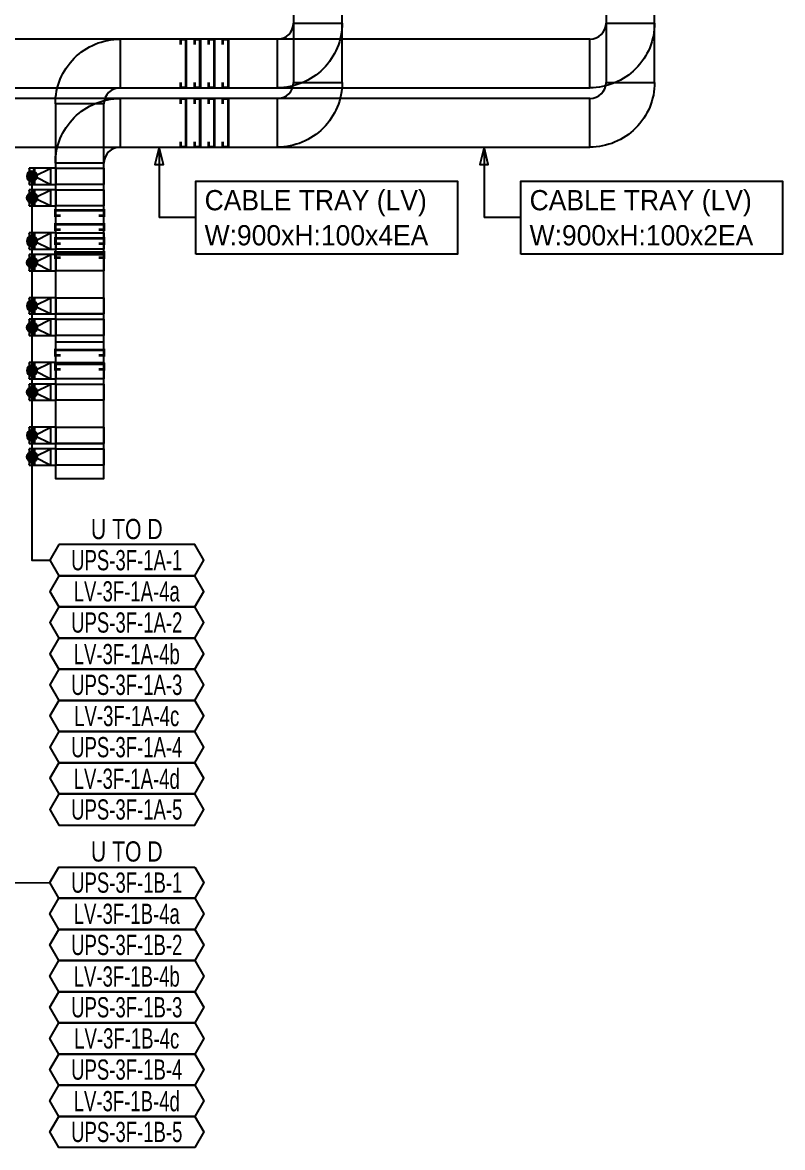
# Model space of a CAD drawing. Header units: millimetres. Extents: x 28900 to 374393, y -351975 to 838289.
# Drawn here: x 119881 to 133963, y 461227 to 482075 of the extents above; entities that cross this region are included whole.
import ezdxf
from ezdxf.enums import TextEntityAlignment as Align

# ---------------------------------------------------------------- set-up
doc = ezdxf.new("R2010")
doc.units = ezdxf.units.MM
doc.header["$LTSCALE"] = 150
for name, color, linetype in [('-----26 Electrical Cable Tray_HV_N', 30, 'Continuous'), ('-----26 Electrical Cable Tray_LV_UPS1', 6, 'Continuous'), ('-----26 Electrical Cable Tray_LV_UPS2', 2, 'Continuous'), ('-----99 Cable Schedule', 2, 'Continuous')]:
    doc.layers.add(name, color=color, linetype=linetype)
doc.styles.add('ELEC', font='Dotum.ttf')

# ---------------------------------------------------------------- blocks, each defined once
blk = doc.blocks.new('A$550585017316')
at = {"color": 0}
for p, q in [((400, 300), (0, 300)), ((0, 300), (0, 0)), ((500, 300), (400, 300)), ((500, 0), (500, 300)), ((0, 0), (400, 0)), ((400, 0), (500, 0))]:
    blk.add_line(p, q, dxfattribs=at)
at = {"color": 8}
for p, q in [((100, 0), (0, 300)), ((0, 0), (100, 300)), ((100, 150), (400, 300)), ((100, 300), (100, 0)), ((400, 0), (400, 300)), ((100, 150), (400, 0))]:
    blk.add_line(p, q, dxfattribs=at)
blk = doc.blocks.new('A$C9a0ab699')
h = blk.add_hatch(color=0)
edge = h.paths.add_edge_path()
edge.add_arc((64.00719340983778, 64.00719340983778), 64.0071934098378, 720.0000000000341, 1080.000000000034, ccw=False)
at = {"color": 0}
blk.add_circle((64.00719340983778, 64.00719340983778), 64.0071934098378, dxfattribs=at)

msp = doc.modelspace()

# ---------------------------------------------------------------- linework, layer by layer
at = {"layer": '-----26 Electrical Cable Tray_HV_N', "color": 1}
for p, q in [((123095.4247221399, 478461.9402272735), (122410.4436925652, 478461.9402272735)), ((129117.1266936615, 478461.9402272735), (128432.1456640868, 478461.9402272735))]:
    msp.add_line(p, q, dxfattribs=at)
for points in [[(122410.443226458, 479765.1106635989), (122330.443226458, 479445.1106635989), (122490.443226458, 479445.1106635989), (122410.443226458, 479765.1106635989), (122410.4436925652, 478461.9402272735)], [(128432.1457310275, 479765.1071855288), (128352.1457310275, 479445.1071855288), (128512.1457310275, 479445.1071855288), (128432.1457310275, 479765.1071855288), (128432.1456640868, 478461.9402272735)]]:
    msp.add_lwpolyline(points, dxfattribs=at)
for points in [[(123095.4247221399, 477782.1952184836), (123095.4247221399, 479132.1952184836), (127941.4441242793, 479132.1952184836), (127941.4441242793, 477782.1952184836)], [(129117.1266936615, 477782.1952184836), (129117.1266936615, 479132.1952184836), (133963.1460958009, 479132.1952184836), (133963.1460958009, 477782.1952184836)]]:
    msp.add_lwpolyline(points, close=True, dxfattribs=at)
at = {"layer": '-----26 Electrical Cable Tray_LV_UPS1'}
for points in [[(125803.5742030506, 491655.0156450046), (124903.5742030506, 491655.0156450046), (124903.5700202145, 482065.1048316498), (125803.5700202145, 482065.1048316498)], [(125803.5742030506, 491655.0156450046), (124903.5742030506, 491655.0156450046), (124903.5700202145, 482065.1048316498), (125803.5700202145, 482065.1048316498)], [(131593.5713122981, 491655.0169476441), (130693.5713122981, 491655.0169476441), (130693.5671294619, 482065.1061342892), (131593.5671294619, 482065.1061342892)], [(131593.5713122981, 491655.0169476441), (130693.5713122981, 491655.0169476441), (130693.5671294619, 482065.1061342892), (131593.5671294619, 482065.1061342892)], [(117617.993597339, 481765.1107994874), (117617.993597339, 480865.1107994874), (124603.5700202145, 480865.1061342892), (124603.5700202145, 481765.1061342892)], [(117617.993597339, 481765.1107994874), (117617.993597339, 480865.1107994874), (124603.5700202145, 480865.1061342892), (124603.5700202145, 481765.1061342892)], [(121689.1546416489, 481765.1107994874), (121689.1546416489, 480865.1107994874), (130393.5671294619, 480865.1061342892), (130393.5671294619, 481765.1061342892)], [(121689.1546416489, 481765.1107994874), (121689.1546416489, 480865.1107994874), (130393.5671294619, 480865.1061342892), (130393.5671294619, 481765.1061342892)]]:
    msp.add_lwpolyline(points, close=True, dxfattribs=at)
for points in [[(124603.5700202145, 481765.1048316498), (124603.5700202145, 481765.1048316498, 0.414213562373095), (124903.5700202145, 482065.1048316498), (124903.5700202145, 482065.1048316498), (125803.5700202145, 482065.1048316498, -0.4142135623731661), (124603.5700202145, 480865.1048316498)], [(124603.5700202145, 481765.1048316498), (124603.5700202145, 481765.1048316498, 0.414213562373095), (124903.5700202145, 482065.1048316498), (124903.5700202145, 482065.1048316498), (125803.5700202145, 482065.1048316498, -0.4142135623731661), (124603.5700202145, 480865.1048316498)], [(130393.5671294619, 481765.1061342892), (130393.5671294619, 481765.1061342892, 0.414213562373095), (130693.5671294619, 482065.1061342892), (130693.5671294619, 482065.1061342892), (131593.5671294619, 482065.1061342892, -0.4142135623731661), (130393.5671294619, 480865.1061342892)], [(130393.5671294619, 481765.1061342892), (130393.5671294619, 481765.1061342892, 0.414213562373095), (130693.5671294619, 482065.1061342892), (130693.5671294619, 482065.1061342892), (131593.5671294619, 482065.1061342892, -0.4142135623731661), (130393.5671294619, 480865.1061342892)]]:
    msp.add_lwpolyline(points, format="xyb", close=True, dxfattribs=at)
at = {"layer": '-----26 Electrical Cable Tray_LV_UPS1', "ltscale": 7.5, "const_width": 50}
for points, elevation in [([(122812.8074931783, 481665.0827963274), (122812.8074931783, 481765.0827963274), (122912.8074931783, 481765.0827963274), (122912.7929435442, 480865.1531206983), (122812.7929435442, 480865.1531206983), (122812.7929435442, 480965.1531206983)], -1.356641900158227e-08), ([(123072.6235020865, 481665.0791208648), (123072.6235020865, 481765.0791208648), (123172.6235020865, 481765.0791208648), (123172.6089524524, 480865.1494452358), (123072.6089524524, 480865.1494452358), (123072.6089524524, 480965.1494452358)], -9.04427933438818e-09), ([(123332.4395109777, 481665.0743951646), (123332.4395109777, 481765.0743951646), (123432.4395109777, 481765.0743951646), (123432.4249613436, 480865.1447195355), (123332.4249613436, 480865.1447195355), (123332.4249613436, 480965.1447195355)], -4.52213966719409e-09), ([(120589.2221510588, 478496.2798912922), (120489.2221510588, 478496.2798912922), (120489.2221510588, 478596.2798912922), (121389.1518266878, 478596.2653416581), (121389.1518266878, 478496.2653416581), (121289.1518266878, 478496.2653416581)], -1.968984038000614e-08), ([(120589.2174253585, 478236.463882401), (120489.2174253585, 478236.463882401), (120489.2174253585, 478336.463882401), (121389.1471009875, 478336.4493327669), (121389.1471009875, 478236.4493327669), (121289.1471009875, 478236.4493327669)], -2.421198004720023e-08), ([(120589.2174253585, 475905.5205897702), (120489.2174253585, 475905.5205897702), (120489.2174253585, 476005.5205897702), (121389.1471009875, 476005.5060401361), (121389.1471009875, 475905.5060401361), (121289.1471009875, 475905.5060401361)], -2.421198004720023e-08)]:
    msp.add_lwpolyline(points, dxfattribs=dict(at, elevation=elevation))
msp.add_lwpolyline([(123592.2555198689, 481665.0696694643), (123592.2555198689, 481765.0696694643), (123692.2555198689, 481765.0696694643), (123692.2409702348, 480865.1399938353), (123592.2409702348, 480865.1399938353), (123592.2409702348, 480965.1399938353)], dxfattribs=at)
at = {"layer": '-----26 Electrical Cable Tray_LV_UPS1', "elevation": -1.968984038000614e-08}
msp.add_lwpolyline([(121689.1546416489, 480865.1061342892), (121689.1546416489, 480865.1061342892, 0.414213562373095), (121389.1546416489, 480565.1061342892), (121389.1546416489, 480565.1061342892), (120489.1546416489, 480565.1061342892, -0.4142135623731661), (121689.1546416489, 481765.1061342892)], format="xyb", close=True, dxfattribs=at)
msp.add_lwpolyline([(121689.1546416489, 480865.1061342892), (121689.1546416489, 480865.1061342892, 0.414213562373095), (121389.1546416489, 480565.1061342892), (121389.1546416489, 480565.1061342892), (120489.1546416489, 480565.1061342892, -0.4142135623731661), (121689.1546416489, 481765.1061342892)], format="xyb", close=True, dxfattribs=at)
for points in [[(121389.1546416489, 480565.1061342892), (120489.1546416489, 480565.1061342892), (120489.1494940887, 474274.2234826483), (121389.1494940887, 474274.2234826483)], [(121389.1546416489, 480565.1061342892), (120489.1546416489, 480565.1061342892), (120489.1494940887, 476674.2234826483), (121389.1494940887, 476674.2234826483)], [(120504.5706706396, 479374.2234826483), (121389.1494940887, 479374.2234826483), (121389.1494940887, 479074.2234826483), (120504.5706706396, 479074.2234826483)], [(120504.5706706396, 478174.2234826483), (121389.1494940887, 478174.2234826483), (121389.1494940887, 477874.2234826483), (120504.5706706396, 477874.2234826483)], [(120504.5706706396, 476974.2234826483), (121389.1494940887, 476974.2234826483), (121389.1494940887, 476674.2234826483), (120504.5706706396, 476674.2234826483)], [(120504.5706706396, 475774.2234826483), (121389.1494940887, 475774.2234826483), (121389.1494940887, 475474.2234826483), (120504.5706706396, 475474.2234826483)], [(120504.5706706396, 474574.2234826483), (121389.1494940887, 474574.2234826483), (121389.1494940887, 474274.2234826483), (120504.5706706396, 474274.2234826483)]]:
    msp.add_lwpolyline(points, close=True, dxfattribs=at)
at = {"layer": '-----26 Electrical Cable Tray_LV_UPS2'}
for points in [[(125803.5742030506, 490905.0156626693), (124903.5742030506, 490905.0156626693), (124903.5700202145, 480965.1060432051), (125803.5700202145, 480965.1060432051)], [(125803.5742030506, 490905.0156626693), (124903.5742030506, 490905.0156626693), (124903.5700202145, 480965.1060432051), (125803.5700202145, 480965.1060432051)], [(131593.5709002455, 490905.0130834533), (130693.5709002455, 490905.0130834533), (130693.5667174093, 480965.1034639892), (131593.5667174093, 480965.1034639892)], [(131593.5709002455, 490905.0130834533), (130693.5709002455, 490905.0130834533), (130693.5667174093, 480965.1034639892), (131593.5667174093, 480965.1034639892)], [(117617.9927429801, 480665.1107994882), (117617.9927429801, 479765.1107994883), (124603.5692471824, 479765.1061342901), (124603.5692471824, 480665.1061342901)], [(117617.9927429801, 480665.1107994882), (117617.9927429801, 479765.1107994883), (124603.5692471824, 479765.1061342901), (124603.5692471824, 480665.1061342901)], [(121689.15378729, 480665.1107994882), (121689.15378729, 479765.1107994883), (130393.5662751029, 479765.1061342901), (130393.5662751029, 480665.1061342901)], [(121689.15378729, 480665.1107994882), (121689.15378729, 479765.1107994883), (130393.5662751029, 479765.1061342901), (130393.5662751029, 480665.1061342901)]]:
    msp.add_lwpolyline(points, close=True, dxfattribs=at)
for points in [[(124603.5692471824, 480665.1060432051), (124603.5692471824, 480665.1060432051, 0.414213562373095), (124903.5692471824, 480965.1060432051), (124903.5692471824, 480965.1060432051), (125803.5692471824, 480965.1060432051, -0.4142135623731661), (124603.5692471824, 479765.1060432051)], [(124603.5692471824, 480665.1060432051), (124603.5692471824, 480665.1060432051, 0.414213562373095), (124903.5692471824, 480965.1060432051), (124903.5692471824, 480965.1060432051), (125803.5692471824, 480965.1060432051, -0.4142135623731661), (124603.5692471824, 479765.1060432051)], [(130393.5659443773, 480665.1034639892), (130393.5659443773, 480665.1034639892, 0.414213562373095), (130693.5659443773, 480965.1034639892), (130693.5659443773, 480965.1034639892), (131593.5659443773, 480965.1034639892, -0.4142135623731661), (130393.5659443773, 479765.1034639892)], [(130393.5659443773, 480665.1034639892), (130393.5659443773, 480665.1034639892, 0.414213562373095), (130693.5659443773, 480965.1034639892), (130693.5659443773, 480965.1034639892), (131593.5659443773, 480965.1034639892, -0.4142135623731661), (130393.5659443773, 479765.1034639892)]]:
    msp.add_lwpolyline(points, format="xyb", close=True, dxfattribs=at)
at = {"layer": '-----26 Electrical Cable Tray_LV_UPS2', "elevation": -1.968984038000614e-08}
msp.add_lwpolyline([(121689.15378729, 479765.1061342901), (121689.15378729, 479765.1061342901, 0.414213562373095), (121389.15378729, 479465.1061342901), (121389.15378729, 479465.1061342901), (120489.15378729, 479465.1061342901, -0.4142135623731661), (121689.15378729, 480665.1061342901)], format="xyb", close=True, dxfattribs=at)
msp.add_lwpolyline([(121689.15378729, 479765.1061342901), (121689.15378729, 479765.1061342901, 0.414213562373095), (121389.15378729, 479465.1061342901), (121389.15378729, 479465.1061342901), (120489.15378729, 479465.1061342901, -0.4142135623731661), (121689.15378729, 480665.1061342901)], format="xyb", close=True, dxfattribs=at)
at = {"layer": '-----26 Electrical Cable Tray_LV_UPS2', "ltscale": 7.5, "const_width": 50}
for points, elevation in [([(122812.80675856, 480565.0797561171), (122812.80675856, 480665.0797561171), (122912.80675856, 480665.0797561171), (122912.7922089259, 479765.1500804881), (122812.7922089259, 479765.1500804881), (122812.7922089259, 479865.1500804881)], -1.356641900158227e-08), ([(123072.6227674682, 480565.0760806545), (123072.6227674682, 480665.0760806545), (123172.6227674682, 480665.0760806545), (123172.6082178341, 479765.1464050255), (123072.6082178341, 479765.1464050255), (123072.6082178341, 479865.1464050255)], -9.04427933438818e-09), ([(123332.4387763594, 480565.0713549543), (123332.4387763594, 480665.0713549543), (123432.4387763594, 480665.0713549543), (123432.4242267253, 479765.1416793253), (123332.4242267253, 479765.1416793253), (123332.4242267253, 479865.1416793253)], -4.52213966719409e-09), ([(120589.2126996583, 477976.6478735098), (120489.2126996583, 477976.6478735098), (120489.2126996583, 478076.6478735098), (121389.1423752873, 478076.6333238757), (121389.1423752873, 477976.6333238757), (121289.1423752873, 477976.6333238757)], -2.873411971439433e-08), ([(120589.2090241957, 477716.8318646016), (120489.2090241957, 477716.8318646016), (120489.2090241957, 477816.8318646016), (121389.1386998247, 477816.8173149675), (121389.1386998247, 477716.8173149675), (121289.1386998247, 477716.8173149675)], -3.325625938158842e-08), ([(120589.1750140781, 475645.7045814882), (120489.1750140781, 475645.7045814882), (120489.1750140781, 475745.7045814882), (121389.1046897071, 475745.6900318541), (121389.1046897071, 475645.6900318541), (121289.1046897071, 475645.6900318541)], -2.873411971439433e-08)]:
    msp.add_lwpolyline(points, dxfattribs=dict(at, elevation=elevation))
msp.add_lwpolyline([(123592.2547852506, 480565.066629254), (123592.2547852506, 480665.066629254), (123692.2547852506, 480665.066629254), (123692.2402356165, 479765.136953625), (123592.2402356165, 479765.136953625), (123592.2402356165, 479865.136953625)], dxfattribs=at)
at = {"layer": '-----26 Electrical Cable Tray_LV_UPS2', "elevation": -1.968984038000614e-08}
for points in [[(121389.1546416489, 479465.1061342901), (120489.1546416489, 479465.1061342901), (120489.1494940887, 473624.2234826482), (121389.1494940886, 473624.2234826482)], [(121389.1546416489, 479465.1061342901), (120489.1546416489, 479465.1061342901), (120489.1494940887, 476159.8095304322), (121389.1494940887, 476159.8095304322)], [(120504.5706706396, 478974.2234826483), (121389.1494940886, 478974.2234826483), (121389.1494940886, 478674.2234826483), (120504.5706706396, 478674.2234826483)], [(120504.5706706396, 477774.2234826483), (121389.1494940886, 477774.2234826483), (121389.1494940886, 477474.2234826483), (120504.5706706396, 477474.2234826483)], [(120504.5706706396, 476574.2234826483), (121389.1494940886, 476574.2234826483), (121389.1494940886, 476274.2234826483), (120504.5706706396, 476274.2234826483)], [(120504.5706706396, 475374.2234826483), (121389.1494940886, 475374.2234826483), (121389.1494940886, 475074.2234826483), (120504.5706706396, 475074.2234826483)], [(120504.5706706396, 474174.2234826483), (121389.1494940886, 474174.2234826483), (121389.1494940886, 473874.2234826483), (120504.5706706396, 473874.2234826483)]]:
    msp.add_lwpolyline(points, close=True, dxfattribs=at)
at = {"layer": '-----99 Cable Schedule', "color": 1, "elevation": -1.968984038000614e-08}
for points in [[(117749.6984549303, 479215.6068355206), (117749.6984549303, 466127.2667703909), (120384.382722633, 466135.8834175187)], [(120054.5706706396, 479224.2234826483), (120054.5706706396, 472110.883417571), (120384.3827226316, 472110.883417571)]]:
    msp.add_lwpolyline(points, dxfattribs=at)
for points in [[(120551.0926128436, 472399.6334175728), (120384.3827226316, 472110.8834175711), (120551.0926128462, 471822.1334175676), (123073.6618456214, 471822.1334175676), (123240.3717358448, 472110.8834175711), (123073.6618456189, 472399.6334175728)], [(120551.0926128461, 471822.1334175676), (120384.3827226342, 471533.3834175658), (120551.0926128487, 471244.6334175623), (123073.661845624, 471244.6334175623), (123240.3717358474, 471533.3834175658), (123073.6618456215, 471822.1334175676)], [(120551.0926128487, 471244.6334175623), (120384.3827226368, 470955.8834175606), (120551.0926128513, 470667.1334175571), (123073.6618456266, 470667.1334175571), (123240.37173585, 470955.8834175606), (123073.6618456241, 471244.6334175623)], [(120551.0926128513, 470667.1334175571), (120384.3827226393, 470378.3834175554), (120551.0926128539, 470089.6334175519), (123073.6618456291, 470089.6334175519), (123240.3717358525, 470378.3834175554), (123073.6618456266, 470667.1334175571)], [(120551.0926128538, 470089.6334175519), (120384.3827226419, 469800.8834175501), (120551.0926128564, 469512.1334175466), (123073.6618456317, 469512.1334175466), (123240.3717358551, 469800.8834175501), (123073.6618456292, 470089.6334175519)], [(120551.0926128564, 469512.1334175466), (120384.3827226444, 469223.3834175449), (120551.092612859, 468934.6334175414), (123073.6618456342, 468934.6334175414), (123240.3717358576, 469223.3834175449), (123073.6618456317, 469512.1334175466)], [(120551.0926128538, 468934.6334175414), (120384.3827226419, 468645.8834175396), (120551.0926128564, 468357.1334175362), (123073.6618456317, 468357.1334175362), (123240.3717358551, 468645.8834175396), (123073.6618456292, 468934.6334175414)], [(120551.0926128564, 468357.1334175362), (120384.3827226444, 468068.3834175344), (120551.092612859, 467779.6334175309), (123073.6618456342, 467779.6334175309), (123240.3717358576, 468068.3834175344), (123073.6618456317, 468357.1334175362)], [(120551.0926128538, 467779.6334175309), (120384.3827226419, 467490.8834175292), (120551.0926128564, 467202.1334175257), (123073.6618456317, 467202.1334175257), (123240.3717358551, 467490.8834175292), (123073.6618456292, 467779.6334175309)], [(123073.6618456343, 466424.6334175204), (123240.3717358462, 466135.8834175187), (123073.6618456317, 465847.1334175152), (120551.0926128564, 465847.1334175152), (120384.382722633, 466135.8834175187), (120551.0926128589, 466424.6334175204)], [(123073.6618456317, 465847.1334175152), (123240.3717358437, 465558.3834175135), (123073.6618456291, 465269.63341751), (120551.0926128539, 465269.63341751), (120384.3827226305, 465558.3834175135), (120551.0926128564, 465847.1334175152)], [(123073.6618456292, 465269.63341751), (123240.3717358411, 464980.8834175082), (123073.6618456266, 464692.1334175047), (120551.0926128513, 464692.1334175047), (120384.3827226279, 464980.8834175082), (120551.0926128538, 465269.63341751)], [(123073.6618456266, 464692.1334175047), (123240.3717358385, 464403.383417503), (123073.661845624, 464114.6334174995), (120551.0926128487, 464114.6334174995), (120384.3827226253, 464403.383417503), (120551.0926128513, 464692.1334175047)], [(123073.6618456241, 464114.6334174995), (123240.371735836, 463825.8834174977), (123073.6618456214, 463537.1334174942), (120551.0926128462, 463537.1334174942), (120384.3827226228, 463825.8834174977), (120551.0926128487, 464114.6334174995)], [(123073.6618456215, 463537.1334174942), (123240.3717358334, 463248.3834174925), (123073.6618456189, 462959.633417489), (120551.0926128436, 462959.633417489), (120384.3827226202, 463248.3834174925), (120551.0926128461, 463537.1334174942)], [(123073.6618456241, 462959.633417489), (123240.371735836, 462670.8834174873), (123073.6618456214, 462382.1334174838), (120551.0926128462, 462382.1334174838), (120384.3827226228, 462670.8834174873), (120551.0926128487, 462959.633417489)], [(123073.6618456215, 462382.1334174838), (123240.3717358334, 462093.383417482), (123073.6618456189, 461804.6334174785), (120551.0926128436, 461804.6334174785), (120384.3827226202, 462093.383417482), (120551.0926128461, 462382.1334174838)], [(123073.6618456241, 461804.6334174785), (123240.371735836, 461515.8834174768), (123073.6618456214, 461227.1334174733), (120551.0926128462, 461227.1334174733), (120384.3827226228, 461515.8834174768), (120551.0926128487, 461804.6334174785)]]:
    msp.add_lwpolyline(points, close=True, dxfattribs=at)

# ---------------------------------------------------------------- block references
at = {"layer": '-----26 Electrical Cable Tray_LV_UPS1'}
for p in [(120004.5706706396, 479074.2234826483), (120004.5706706396, 477874.2234826483), (120004.5706706396, 476674.2234826483), (120004.5706706396, 475474.2234826483), (120004.5706706396, 474274.2234826483)]:
    msp.add_blockref('A$550585017316', p, dxfattribs=at)
at = {"layer": '-----26 Electrical Cable Tray_LV_UPS2'}
for p in [(120004.5706706396, 478674.2234826483), (120004.5706706396, 477474.2234826483), (120004.5706706396, 476274.2234826483), (120004.5706706396, 475074.2234826483), (120004.5706706396, 473874.2234826483)]:
    msp.add_blockref('A$550585017316', p, dxfattribs=at)
at = {"layer": '-----99 Cable Schedule', "color": 1, "xscale": -1.5, "yscale": 1.5, "zscale": 1.5, "rotation": 180}
for p in [(119958.5598805249, 479320.234272763), (119958.5598805249, 478120.234272763), (119958.5598805249, 476920.234272763), (119958.5598805249, 475720.234272763), (119958.5598805249, 474520.234272763)]:
    msp.add_blockref('A$C9a0ab699', p, dxfattribs=at)
at = {"layer": '-----99 Cable Schedule', "color": 1, "xscale": 1.5, "yscale": 1.5, "zscale": 1.5}
for p in [(119961.4320962341, 478728.2126925334), (119961.4320962341, 477528.2126925334), (119961.4320962341, 476328.2126925334), (119961.4320962341, 475128.2126925334), (119961.4320962341, 473928.2126925334)]:
    msp.add_blockref('A$C9a0ab699', p, dxfattribs=at)

# ---------------------------------------------------------------- texts
at = {"layer": '-----26 Electrical Cable Tray_LV_UPS2', "style": 'ELEC'}
for s, p in [('CABLE TRAY (LV)', (123255.4247221399, 478782.1952184836)), ('CABLE TRAY (LV)', (129277.1266936615, 478782.1952184836)), ('W:900xH:100x4EA', (123255.4247221399, 478132.1952184836)), ('W:900xH:100x2EA', (129277.1266936615, 478132.1952184836))]:
    msp.add_text(s, height=375, dxfattribs=at).set_placement(p, align=Align.MIDDLE_LEFT)
at = {"layer": '-----99 Cable Schedule', "style": 'ELEC'}
for s, width, p in [('U TO D', 0.8, (121812.3772292325, 472688.3834175754, -1.975558254806386e-08)), ('UPS-3F-1A-1', 0.7, (121812.3772292325, 472110.8834175701, -1.975558254806386e-08)), ('LV-3F-1A-4a', 0.7, (121812.3772292351, 471533.3834175649, -1.975558254806386e-08)), ('UPS-3F-1A-2', 0.7, (121812.3772292377, 470955.8834175597, -1.975558254806386e-08)), ('LV-3F-1A-4b', 0.7, (121812.3772292402, 470378.3834175544, -1.975558254806386e-08)), ('UPS-3F-1A-3', 0.7, (121812.3772292428, 469800.8834175492, -1.975558254806386e-08)), ('LV-3F-1A-4c', 0.7, (121812.3772292453, 469223.383417544, -1.975558254806385e-08)), ('UPS-3F-1A-4', 0.7, (121812.3772292428, 468645.8834175387, -1.975558254806386e-08)), ('LV-3F-1A-4d', 0.7, (121812.3772292453, 468068.3834175335, -1.975558254806385e-08)), ('UPS-3F-1A-5', 0.7, (121812.3772292428, 467490.8834175282, -1.975558254806386e-08)), ('U TO D', 0.8, (121812.3772292453, 466713.383417523, -1.975558254806386e-08)), ('UPS-3F-1B-1', 0.7, (121812.3772292453, 466135.8834175178, -1.975558254806386e-08)), ('LV-3F-1B-4a', 0.7, (121812.3772292428, 465558.3834175125, -1.975558254806386e-08)), ('UPS-3F-1B-2', 0.7, (121812.3772292402, 464980.8834175073, -1.975558254806386e-08)), ('LV-3F-1B-4b', 0.7, (121812.3772292377, 464403.383417502, -1.975558254806386e-08)), ('UPS-3F-1B-3', 0.7, (121812.3772292351, 463825.8834174968, -1.975558254806386e-08)), ('LV-3F-1B-4c', 0.7, (121812.3772292325, 463248.3834174916, -1.975558254806385e-08)), ('UPS-3F-1B-4', 0.7, (121812.3772292351, 462670.8834174863, -1.975558254806386e-08)), ('LV-3F-1B-4d', 0.7, (121812.3772292325, 462093.3834174811, -1.975558254806385e-08)), ('UPS-3F-1B-5', 0.7, (121812.3772292351, 461515.8834174759, -1.975558254806386e-08))]:
    msp.add_text(s, height=375, dxfattribs=dict(at, width=width)).set_placement(p, align=Align.MIDDLE)

doc.saveas('drawing.dxf')
